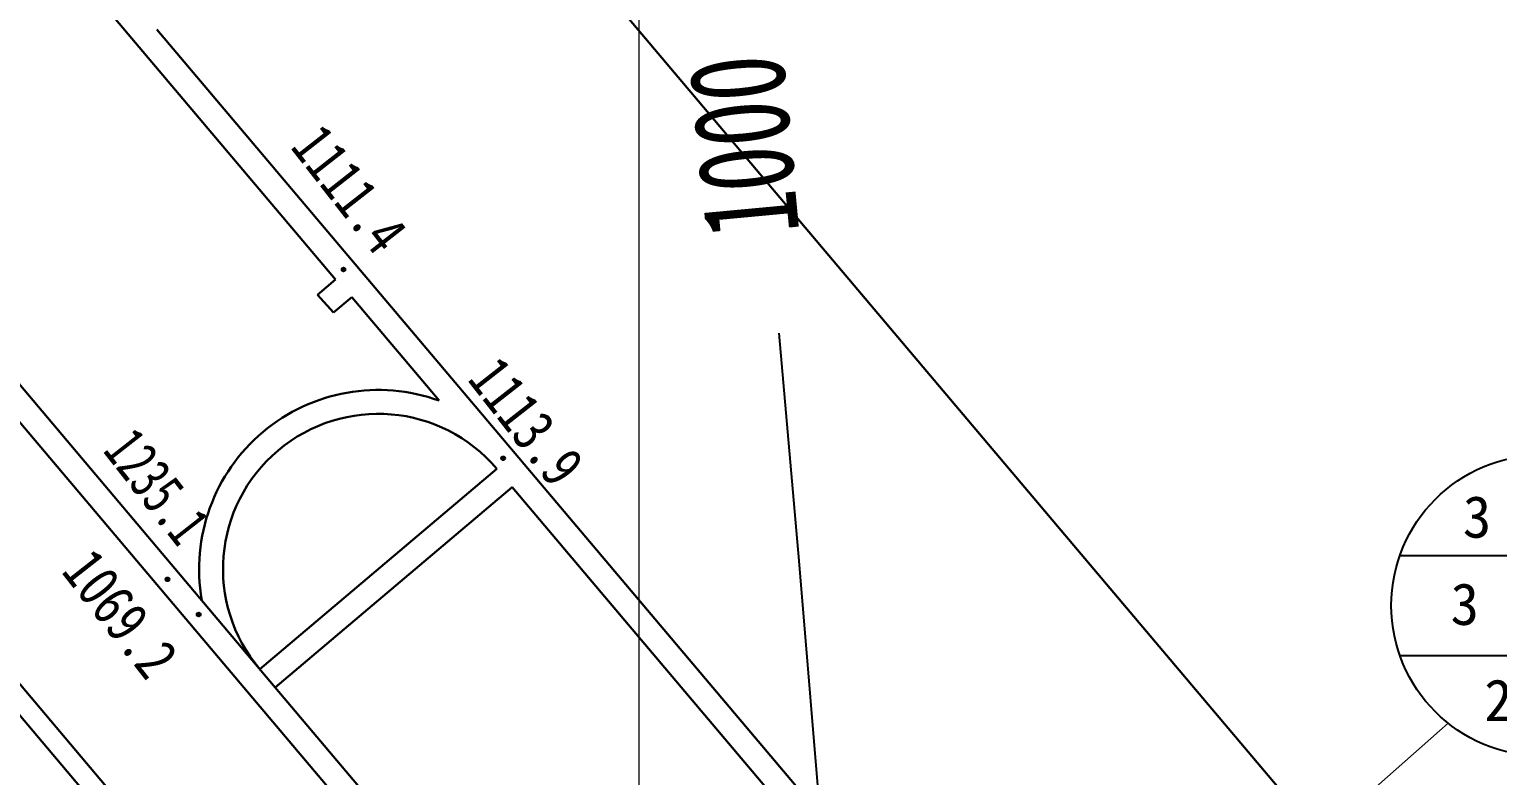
# Model space of a CAD drawing. Header units: millimetres. Extents: x 37412591 to 74834139, y 4258245 to 8527567.
# Drawn here: x 37414872.3 to 37415179.7, y 4260505.2 to 4260661.4 of the extents above; entities that cross this region are included whole.
import ezdxf
from ezdxf.enums import TextEntityAlignment as Align

# ---------------------------------------------------------------- set-up
doc = ezdxf.new("R2010")
doc.units = ezdxf.units.MM
for name, color, linetype in [('6号煤底板等高线', 7, 'Continuous'), ('JMD', 6, 'Continuous'), ('MAPLAYER_0', 1, 'Continuous'), ('ZDH', 1, 'Continuous'), ('排水系统', 7, 'Continuous')]:
    doc.layers.add(name, color=color, linetype=linetype)
doc.layers.add('保安煤柱线', color=1, linetype='线圈线（保安煤柱线） ----0-----0----0-----0----0-----0--', lineweight=30)
doc.styles.add('HZ', font='', dxfattribs={"width": 0.8, "height": 1})
doc.styles.get("Standard").update_dxf_attribs({"font": 'simfang.ttf', "width": 0.6667})
doc.styles.add('仿宋', font='', dxfattribs={"width": 0.707})
doc.styles.get('HZ').set_extended_font_data('FangSong_GB2312')
doc.styles.get('仿宋').set_extended_font_data('FangSong_GB2312')
doc.linetypes.add('442', pattern='A,5,[175,AAA.SHX,S=1,R=90,X=0,Y=0],5', length=10)
doc.linetypes.add('447', pattern='A,8,-1,[148,AAA.SHX,S=1,R=0,X=0,Y=0],-1', length=10)
doc.linetypes.add('FENCELINE1', pattern='A,6.35,-2.54,[133,ltypeshp.shx,S=2.54,R=0,X=-2.54,Y=0],-2.54,25.4', length=36.83)
doc.linetypes.add('线圈线（保安煤柱线） ----0-----0----0-----0----0-----0--', pattern='A,14.5,-2,[133,ltypeshp.shx,S=0.5,R=0,X=0,Y=0],-3,25.4', length=44.9)

msp = doc.modelspace()

# ---------------------------------------------------------------- hatches: boundary and pattern name
at = {"linetype": '447', "ltscale": 0.5}
h = msp.add_hatch(color=0, dxfattribs=at)
h.dxf.hatch_style = 1
h.paths.add_polyline_path([(37414937.72, 4260611.15, 1), (37414938.52, 4260611.15, 1)])
h = msp.add_hatch(color=0, dxfattribs=at)
h.dxf.hatch_style = 1
h.paths.add_polyline_path([(37414971.12, 4260571.62, 1), (37414971.92, 4260571.62, 1)])
h = msp.add_hatch(color=0, dxfattribs=at)
h.dxf.hatch_style = 1
h.paths.add_polyline_path([(37414900.87, 4260546.27, 1), (37414901.66, 4260546.27, 1)])
h = msp.add_hatch(color=0, dxfattribs=at)
h.dxf.hatch_style = 1
h.paths.add_polyline_path([(37414907.38, 4260538.9, 1), (37414908.17, 4260538.9, 1)])

# ---------------------------------------------------------------- linework, layer by layer
at = {"linetype": 'ByBlock', "lineweight": 20}
msp.add_line((37415000, 4258300.88, 4910.12), (37415000, 4263462.94, 4910.12), dxfattribs=at)
at = {"ltscale": 5}
for p, q in [((37414970.21, 4260569.41, 4910.12), (37414920.56, 4260527.46, 4910.12)), ((37414973.44, 4260565.59, 4910.12), (37414923.78, 4260523.64, 4910.12))]:
    msp.add_line(p, q, dxfattribs=at)
at = {"color": 7, "linetype": '442', "lineweight": 30, "ltscale": 0.005}
for p, q in [((37414970.21, 4260569.41, 4910.12), (37414920.56, 4260527.46, 4910.12)), ((37414973.44, 4260565.59, 4910.12), (37414923.78, 4260523.64, 4910.12))]:
    msp.add_line(p, q, dxfattribs=at)
at = {"color": 0, "linetype": '447', "ltscale": 0.5}
for centre in [(37414938.12, 4260611.15, 2453.06), (37414971.52, 4260571.62, 2454.06), (37414901.26, 4260546.27), (37414907.78, 4260538.9, 2454.18)]:
    msp.add_circle(centre, 0.398, dxfattribs=at)
at = {"color": 7, "linetype": '442', "lineweight": 30, "ltscale": 0.005}
for radius, start, end in [(37.5, 70.1192, 189.9738), (32.5, 40.1922, 220.1922)]:
    msp.add_arc((37414945.38, 4260548.43, 4910.12), radius, start, end, dxfattribs=at)
at = {"color": 0, "ltscale": 5}
for p in [(37414938.12, 4260611.15, 2451.06), (37414971.52, 4260571.62, 2452.06), (37414901.26, 4260546.27, -3), (37414907.78, 4260538.9, 2451.18)]:
    msp.add_point(p, dxfattribs=at)
at = {"color": 1}
for p in [(37414938.12, 4260611.15, 2453.06), (37414971.52, 4260571.62, 2454.06), (37414901.26, 4260546.27), (37414907.78, 4260538.9, 2454.18)]:
    msp.add_point(p, dxfattribs=at)
at = {"layer": '6号煤底板等高线', "elevation": 3681.95}
msp.add_lwpolyline([(37415037.38, 4260268.64), (37415038.11, 4260280.64), (37415038.76, 4260292.65), (37415039.33, 4260304.43), (37415039.84, 4260316.45), (37415040.27, 4260328.47), (37415040.62, 4260340.49), (37415040.89, 4260352.24), (37415041.08, 4260364.26), (37415041.2, 4260376.29), (37415041.24, 4260386.3), (37415041.23, 4260394.89), (37415041.18, 4260403.48), (37415041.06, 4260413.79), (37415040.89, 4260424.09), (37415040.66, 4260434.1), (37415040.43, 4260442.69), (37415040.09, 4260452.99), (37415039.7, 4260463.29), (37415039.27, 4260473.32), (37415038.77, 4260483.61), (37415038.31, 4260492.19), (37415033.51, 4260550.16), (37415029.31, 4260597.84)], dxfattribs=at)
at = {"layer": 'JMD', "color": 30, "linetype": 'Continuous', "lineweight": 30}
for p, q in [((37414542.52, 4260905.82, 4910.12), (37414960.91, 4260410.58, 4910.12)), ((37414545.73, 4260908.53, 4910.12), (37414941.51, 4260440.06, 4910.12)), ((37414783.92, 4260689.5, 4910.12), (37414923.78, 4260523.64, 4910.12)), ((37414936.45, 4260609.07, 4910.56), (37414872.95, 4260684.22, 4910.12)), ((37414974.05, 4260572.6, 4910.12), (37414898.99, 4260661.45, 4910.12)), ((37414994.12, 4260432.63, 4910.12), (37414816.54, 4260642.82, 4910.12)), ((37414932.64, 4260605.83, 4909.54), (37414936.03, 4260602.12, 4910.1)), ((37414936.03, 4260602.12, 4909.56), (37414939.85, 4260605.35, 4909.56)), ((37414958.14, 4260583.7, 4910.12), (37414939.85, 4260605.35, 4910.12)), ((37414974.05, 4260572.6, 4910.12), (37415392.9, 4260076.82, 2754.08)), ((37415069.34, 4260452.07, 4910.12), (37414973.44, 4260565.59, 4910.12)), ((37414923.78, 4260523.64, 4910.12), (37414998, 4260435.91, 4910.12))]:
    msp.add_line(p, q, dxfattribs=at)
at = {"layer": 'JMD', "color": 30, "linetype": 'Continuous', "lineweight": 30, "elevation": 4909.56}
msp.add_lwpolyline([(37414932.64, 4260605.83), (37414936.45, 4260609.07)], dxfattribs=at)
at = {"layer": 'ZDH', "color": 0, "lineweight": -3}
for p in [(37414937.99, 4260611.45, 2462.05), (37414971.39, 4260571.92, 2463.05), (37414901.13, 4260546.57, 8.99), (37414907.64, 4260539.2, 2463.17)]:
    msp.add_point(p, dxfattribs=at)
at = {"layer": '保安煤柱线', "color": 1, "linetype": 'FENCELINE1', "lineweight": 30, "ltscale": 2}
msp.add_line((37415447.09, 4260131.9, 4909.61), (37414951.24, 4260718.83, 4950.29), dxfattribs=at)
at = {"layer": '排水系统', "color": 5, "lineweight": -3, "elevation": 4910.12, "flags": 128}
for points in [[(37415159.28, 4260551.29), (37415188.98, 4260551.29), (37415218.68, 4260551.29)], [(37415159.28, 4260530.29), (37415188.98, 4260530.29), (37415218.68, 4260530.29)]]:
    msp.add_lwpolyline(points, dxfattribs=at)
at = {"layer": '排水系统', "color": 5, "linetype": 'Continuous', "lineweight": 18, "ltscale": 3, "elevation": 28977086.58}
msp.add_lwpolyline([(37415059.29, 4260418.7), (37415169.36, 4260516.14)], dxfattribs=at)
at = {"layer": '排水系统', "color": 5, "lineweight": -3}
msp.add_circle((37415188.98, 4260540.79, 4910.12), 31.5, dxfattribs=at)

# ---------------------------------------------------------------- texts
for s, style, width, p in [('1111.4', 'HZ', 0.8, (37414939.32, 4260627.97, 2455.06)), ('1113.9', 'HZ', 0.8, (37414976.39, 4260579.3, 2455.06)), ('1235.1', '仿宋', 0.707, (37414899.03, 4260565.71, 1.47)), ('1069.2', 'HZ', 0.8, (37414891.38, 4260539.05, 2456.53))]:
    msp.add_text(s, height=9, rotation=308.0717, dxfattribs=dict(style=style, width=width)).set_placement(p, align=Align.MIDDLE)
at = {"layer": 'MAPLAYER_0', "color": 0, "style": '仿宋', "width": 0.7}
msp.add_text('1000', height=20, rotation=95.3299, dxfattribs=at).set_placement((37415033.54, 4260618.91, 3681.95))
at = {"layer": '排水系统', "color": 5}
for s, p in [('3', (37415172.46, 4260554.99, 4910.12)), ('3', (37415169.89, 4260536.72, 6560.67)), ('2000', (37415176.95, 4260516.58, 4910.12))]:
    msp.add_text(s, height=8.75, dxfattribs=at).set_placement(p)

doc.saveas('drawing.dxf')
